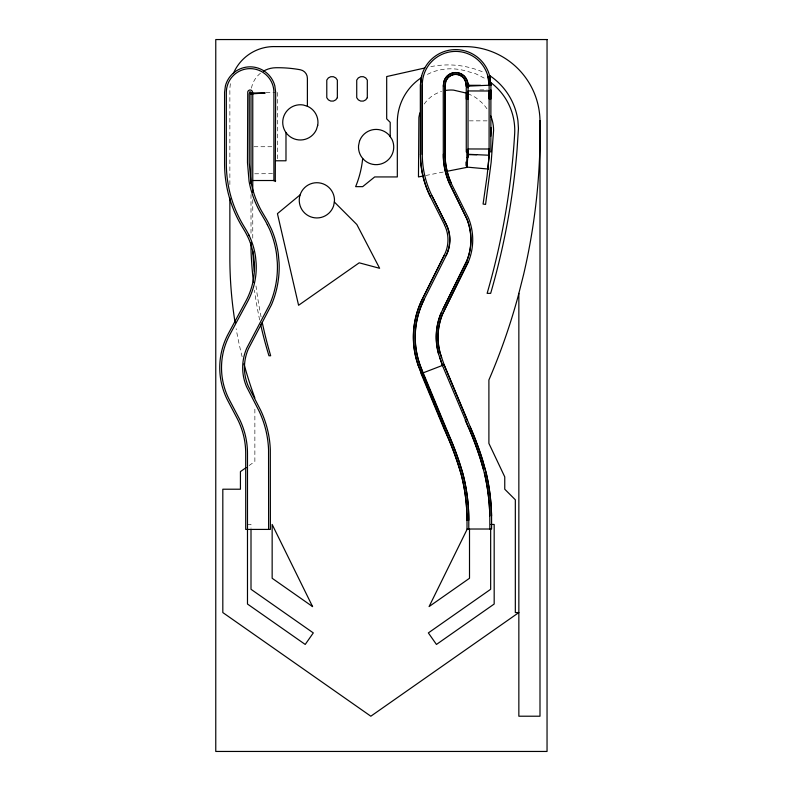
<?xml version="1.0" encoding="UTF-8"?>
<svg xmlns="http://www.w3.org/2000/svg" width="791" height="791" viewBox="0 0 791 791"><rect width="100%" height="100%" fill="white"/><g stroke="black" fill="none" stroke-linecap="round" stroke-linejoin="round"><path stroke-width="0.59" stroke-dasharray="3.96 2.97" d="M465.256 165.714L465.711 160.82M249.096 465.533L254.87 461.489L254.87 406.594M427.387 74.403L431.668 72.377A53.551 53.551 0 0 1 463.358 70.29L475.658 73.741L486.01 79.021M425.726 175.503L443.87 171.924M254.702 173.793L273.211 173.654M266.033 92.418L275.673 92.418M469.271 120.855L487.335 120.855M253.97 146.74L273.261 146.74M247.484 524.453L251.004 524.453L251.004 528.131M479.84 89.887L487.226 89.907M467.926 93.536L475.559 97.431L481.304 102.168A38.789 38.789 0 0 1 487.375 109.435M277.433 92.418L277.433 159.555M252.764 199.579L252.764 239.011M251.004 194.616L251.004 235.273M229.865 184.59L229.865 92.418A44.276 44.276 0 0 1 230.814 81.582M430.779 66.642A88.602 88.602 0 0 1 484.062 72.525M424.213 104.046A32.352 32.352 0 0 1 434.882 94.258L439.272 92.171A32.352 32.352 0 0 1 441.576 91.39M242.145 356.82A406.97 406.97 0 0 1 236.114 328.68M261.099 316.983A456.684 456.684 0 0 1 255.987 285.937M251.449 88.157A25.114 25.114 0 0 1 260.773 72.97M259.666 319.989A409.679 409.679 0 0 1 254.475 290.198"/><path stroke-width="1.19" d="M489.797 515.979A202.308 198.521 -90 0 0 484.448 473.404L480.79 460.055A302.795 281.843 69.5 0 0 468.816 427.99L442.426 365.452L438.511 353.884A62.42 62.42 0 0 1 441.052 312.969L466.71 260.981A56.161 56.161 0 0 0 466.71 218.662L449.654 184.085A71.892 71.892 0 0 1 443.306 157.221L443.257 86.14L443.85 81.592A12.231 12.231 0 0 1 467.471 81.592C471.189 89.65 466.601 84.538 466.265 87.811L466.265 151.991M466.898 167.099L468.064 154.116M468.025 87.811L468.064 85.309L480.621 85.309M466.295 94.386L466.275 99.053L467.392 99.488L468.015 99.063L468.064 90.945L489.125 90.985C489.589 92.072 487.256 101.772 490.855 98.954L490.914 89.917M476.835 154.68L468.064 154.67L468.035 155.797L468.064 154.334M467.145 157.528L468.015 157.083L468.064 148.965L489.125 149.005L489.164 157.271M489.085 155.797L489.095 154.453M490.776 136.25L491.073 130.396A36.267 36.267 0 0 0 490.944 127.44M467.283 86.723L466.304 86.377M490.845 85.151L468.064 86.13M489.728 75.629L490.855 85.141L489.609 75.659A35.15 35.15 0 0 0 421.712 75.659L420.525 84.647L420.525 154.463A94.584 94.584 0 0 0 430.512 196.741M487.859 169.017L489.125 155.244L468.064 154.275M489.619 151.388L487.078 176.017L483.083 204.048L485.575 204.424L491.162 162.214L493.594 130.386A38.789 38.789 0 0 0 490.776 115.98M421.593 75.629L420.407 84.637L420.407 154.463M443.365 86.14L443.959 81.621A12.112 12.112 0 0 1 467.362 81.621L468.025 86.634M445.551 82.046L444.997 86.249L445.046 157.152A70.152 70.152 0 0 0 451.236 183.374L468.44 217.96A58.03 58.03 0 0 1 468.44 261.692L442.663 313.641A60.68 60.68 0 0 0 440.182 353.419L444.206 364.888L467.105 419.922M468.321 261.643L442.772 313.691A60.551 60.551 0 0 0 440.3 353.379L441.635 357.611M467.352 528.833L429.088 606.578L469.508 578.27L469.508 529.347M444.562 254.801L422.443 299.028A85.121 85.121 0 0 0 418.32 365.402M443.039 308.905L466.809 261.03A56.27 56.27 0 0 0 466.809 218.623L449.753 184.046A71.783 71.783 0 0 1 443.425 157.211L443.365 154.235M300.115 194.873L277.433 213.639L298.583 305.277L359.203 262.82L379.631 268.297L356.85 224.525L334.326 202.002M246.209 467.55L240.434 471.594L240.434 489.214L222.815 489.214L222.815 612.56L370.831 716.211L518.847 612.56L515.327 612.56L515.327 499.783L504.757 489.214L504.757 476.884L488.897 443.395L488.897 379.967A628.331 628.331 0 0 0 518.125 296.22L523.563 274.695A628.331 628.331 0 0 0 539.996 120.608A75.333 75.333 0 0 0 465.988 46.6L275.673 46.6A44.276 44.276 0 0 0 233.365 73.514M275.268 181.544L275.673 92.27L274.823 85.794A25.569 25.569 0 0 0 225.425 85.794L224.575 92.29L224.575 162.906A122.19 122.19 0 0 0 225.643 179.755L226.513 185.321A122.279 122.279 0 0 0 242.441 227.225L244.152 230.072A72.841 72.841 0 0 1 246.832 234.927L248.641 238.645A71.734 71.734 0 0 1 253.832 257.233L254.415 263.68M468.786 520.28A181.643 178.242 -90 0 0 463.022 474.452A287.795 267.882 69.5 0 0 445.966 428.762L422.76 373.006L444.048 364.809L470.427 427.288A304.436 283.376 69.5 0 1 482.461 459.531L486.079 472.425A206.54 202.674 -90 0 1 491.557 515.89L491.597 529.021L467.006 529.021L467.006 520.27A182.395 178.984 -90 0 0 462.142 478.021L461.262 474.442A281.072 261.623 69.5 0 0 447.874 437.097L418.31 365.402M424.757 68.006L386.69 76.559L386.69 118.848L390.21 122.368L390.21 136.665M423.304 175.978L418.469 176.937L418.894 117.523A32.352 32.352 0 0 1 419.981 112.777M446.292 171.439L466.858 167.376L466.858 150.241M252.764 93.615L251.014 93.615M252.764 93.951L251.014 94.07M275.673 160.781L285.986 160.781L285.986 132.581M252.764 180.516L273.913 180.516M275.673 180.813L273.913 180.813L273.913 92.409A23.789 23.789 0 0 0 250.124 68.619A23.789 23.789 0 0 0 226.335 92.409L226.335 162.897A120.558 120.558 0 0 0 227.393 179.517L228.253 185.005A120.558 120.558 0 0 0 243.954 226.325L245.665 229.163A74.581 74.581 0 0 1 248.404 234.136L249.234 235.837M490.657 524.453L494.177 524.453L494.177 604.027L436.444 644.447L428.356 632.909L490.657 589.285L490.657 529.347M466.265 167.039L488.502 169.076M466.779 93.209L453.619 90.134A32.352 32.352 0 0 0 445.125 90.54M444.453 224.901A33.331 33.331 0 0 1 444.453 254.742L422.335 298.978A85.24 85.24 0 0 0 418.202 365.442L421.336 373.688L422.898 373.085L420.001 364.839A83.381 83.381 0 0 1 424.055 299.799M490.38 82.195L492.042 83.52A59.958 59.958 0 0 1 514.575 135.212A727.028 727.028 0 0 1 487.127 293.352L490.657 293.352A727.028 727.028 0 0 0 517.057 149.796L518.441 128.488L517.947 120.835A64.813 64.813 0 0 0 489.876 75.728M432.015 196.01L446.065 224.13A35.081 35.081 0 0 1 449.674 242.53M444.562 224.852L430.403 196.801A94.702 94.702 0 0 1 420.407 154.463M267.299 224.634L269.701 229.568A94.623 94.623 0 0 1 276.543 254.129L277.325 262.612A94.623 94.623 0 0 1 269.82 304.209L246.752 348.169A48.656 48.656 0 0 0 246.574 386.75L259.023 410.954A99.063 99.063 0 0 1 268.554 449.515L268.624 529.416M248.512 234.354L250.263 237.943A73.454 73.454 0 0 1 255.572 257.016L256.185 263.601A73.454 73.454 0 0 1 247.484 301.846L229.865 334.573A69.816 69.816 0 0 0 229.548 400.187L238.516 417.223A77.913 77.913 0 0 1 247.484 453.51L247.484 604.027L305.217 644.447L313.305 632.909L251.004 589.285L251.004 529.347M465.286 420.387L468.618 427.783A307.462 286.194 69.5 0 1 480.77 460.342L483.35 468.925M421.089 373.629L444.305 429.444A286.836 266.992 69.5 0 1 461.311 474.976A179.567 176.205 90 0 1 467.006 520.29M439.974 358.165L442.574 365.521M487.879 76.124L489.085 85.26M466.324 86.179L465.78 82.046A10.471 10.471 0 0 0 445.817 81.176M466.265 86.753L465.652 82.076A10.342 10.342 0 0 0 445.669 82.076L445.115 86.259L445.175 157.152A70.033 70.033 0 0 0 451.354 183.314M251.004 93.892L250.717 92.063L249.778 91.815L249.244 93.911L249.244 162.689L250.796 180.931A97.649 97.649 0 0 0 261.267 210.505L265.311 217.387A97.125 97.125 0 0 1 268.871 223.843L271.313 228.866A96.383 96.383 0 0 1 278.294 253.891L279.085 262.533A96.383 96.383 0 0 1 271.432 304.901L248.374 348.88A46.896 46.896 0 0 0 248.196 386.057L260.615 410.193A100.823 100.823 0 0 1 270.304 449.446L270.384 529.416L245.714 529.416L245.714 453.53A76.183 76.183 0 0 0 236.944 418.034L227.966 400.978A71.546 71.546 0 0 1 228.292 333.772L245.912 301.045A71.734 71.734 0 0 0 254.415 263.68M539.996 120.608L539.996 716.211L518.847 716.211L518.847 293.352M490.914 84.568L490.855 152.04M489.847 529.021L489.797 515.93A204.82 200.983 -90 0 0 484.379 472.82M489.125 84.756L489.085 156.974M468.786 529.021L468.786 520.26A184.115 180.674 -90 0 0 463.872 477.616L462.982 473.967A282.832 263.265 69.5 0 0 449.506 436.385L419.892 364.878A83.49 83.49 0 0 1 423.946 299.749L446.173 255.562A35.19 35.19 0 0 0 446.173 224.08L432.113 195.96A92.844 92.844 0 0 1 422.305 154.443L422.305 84.766A33.351 33.351 0 0 1 455.656 51.405A33.351 33.351 0 0 1 489.016 84.756M468.064 85.309L468.025 156.925M422.196 84.756L422.196 154.443M307.392 106.261L307.392 78.269A8.642 8.642 0 0 0 300.343 69.776L299.562 69.628A124.958 124.958 0 0 0 275.673 67.739A25.114 25.114 0 0 0 263.433 71.18M252.764 192.262L252.764 92.982L265.203 92.982L252.764 93.793L252.497 91.766A2.462 2.462 0 0 0 247.751 91.766L247.484 162.709L249.066 181.248A99.409 99.409 0 0 0 259.725 211.355L263.798 218.286A95.395 95.395 0 0 1 267.299 224.634M251.004 92.418L251.004 183.631M251.004 242.639L251.004 250.035A409.679 409.679 0 0 0 253.496 282.417M229.865 198.106L229.865 257.095A406.97 406.97 0 0 0 235.115 322.768M421.445 77.627A53.551 53.551 0 0 0 397.319 122.368L397.319 176.937L374.687 176.937L362.683 186.646L355.643 186.646A100.378 100.378 0 0 0 362.683 158.447M491.557 515.95A203.692 199.876 -90 0 0 486.158 473.087L482.441 459.858A309.726 288.3 69.5 0 0 476.755 443.296M449.585 243.43A35.081 35.081 0 0 1 446.065 255.513M438.61 353.854A62.311 62.311 0 0 1 441.151 313.009M470.2 427.051A309.726 288.3 69.5 0 1 476.37 442.268M254.87 398.051A406.97 406.97 0 0 1 243.954 363.781M260.615 324.369A409.679 409.679 0 0 0 268.96 355.762L270.66 355.762L268.347 347.605A456.684 456.684 0 0 1 262.236 322.491M254.336 271.412A456.684 456.684 0 0 1 252.823 251.212M334.464 201.26L333.624 205.779A17.62 17.62 0 0 1 304.842 213.204A17.62 17.62 0 0 1 310.28 183.987A17.62 17.62 0 0 1 334.464 201.26M359.519 141.114L358.55 145.613A17.62 17.62 0 0 0 379.285 164.37A17.62 17.62 0 0 0 392.039 139.493L389.548 135.627A17.62 17.62 0 0 0 359.519 141.114M317.725 125.304L316.37 129.694A17.62 17.62 0 0 1 294.44 138.969A17.62 17.62 0 0 1 283.287 117.938A17.62 17.62 0 0 1 303.279 104.995L307.669 106.35A17.62 17.62 0 0 1 317.725 125.304M547.046 39.55L215.765 39.55L215.765 751.45L547.046 751.45L547.046 39.55M312.564 606.578L272.153 578.27L272.153 524.453L312.564 606.578M367.311 97.698L367.311 80.079A5.725 5.725 0 0 0 356.731 80.079L356.731 97.698A5.725 5.725 0 0 0 367.311 97.698M337.352 97.698L337.352 80.079A5.725 5.725 0 0 0 326.782 80.079L326.782 97.698A5.725 5.725 0 0 0 337.352 97.698"/></g></svg>
